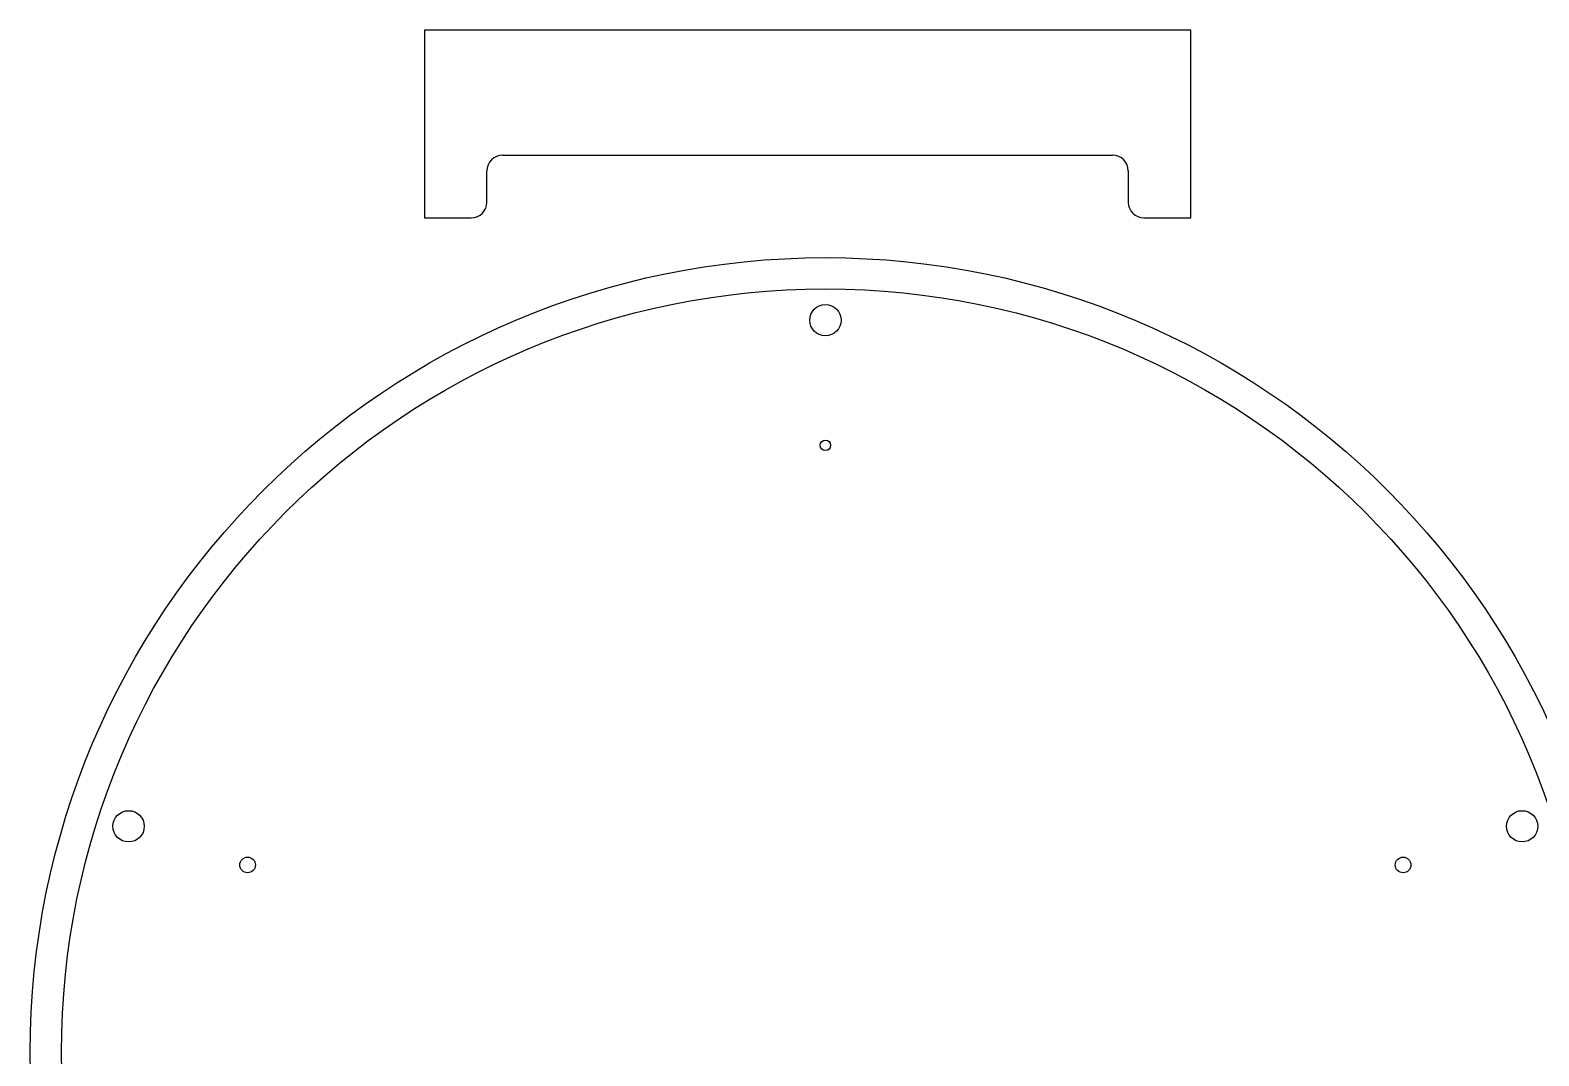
# Model space of a CAD drawing. Extents: x 3 to 696, y -399 to -1.
# Drawn here: x 3.3 to 292.6, y -200.6 to -3.8 of the extents above; entities that cross this region are included whole.
import ezdxf

# ---------------------------------------------------------------- set-up
doc = ezdxf.new("R2010")
doc.units = 0
for name, color, linetype in [('Shape076', 7, 'CONTINUOUS'), ('Shape077', 7, 'CONTINUOUS'), ('Shape078', 7, 'CONTINUOUS'), ('Shape079', 7, 'CONTINUOUS'), ('Shape080', 7, 'CONTINUOUS'), ('Shape081', 7, 'CONTINUOUS'), ('Shape082', 7, 'CONTINUOUS'), ('Shape093', 7, 'CONTINUOUS'), ('Shape094', 7, 'CONTINUOUS'), ('Shape095', 7, 'CONTINUOUS'), ('Shape096', 7, 'CONTINUOUS'), ('Shape097', 7, 'CONTINUOUS'), ('Shape098', 7, 'CONTINUOUS'), ('Shape099', 7, 'CONTINUOUS'), ('Shape101', 7, 'CONTINUOUS'), ('Shape143', 7, 'CONTINUOUS'), ('Shape144', 7, 'CONTINUOUS'), ('Shape145', 7, 'CONTINUOUS'), ('Shape146', 7, 'CONTINUOUS'), ('Shape147', 7, 'CONTINUOUS'), ('Shape148', 7, 'CONTINUOUS'), ('Shape149', 7, 'CONTINUOUS'), ('Shape150', 7, 'CONTINUOUS'), ('Shape151', 7, 'CONTINUOUS'), ('Shape152', 7, 'CONTINUOUS'), ('Shape153', 7, 'CONTINUOUS'), ('Shape154', 7, 'CONTINUOUS'), ('Shape155', 7, 'CONTINUOUS'), ('Shape156', 7, 'CONTINUOUS'), ('Shape157', 7, 'CONTINUOUS'), ('Shape158', 7, 'CONTINUOUS'), ('Shape159', 7, 'CONTINUOUS'), ('Shape160', 7, 'CONTINUOUS'), ('Shape161', 7, 'CONTINUOUS'), ('Shape162', 7, 'CONTINUOUS'), ('Shape163', 7, 'CONTINUOUS'), ('Shape164', 7, 'CONTINUOUS'), ('Shape165', 7, 'CONTINUOUS'), ('Shape166', 7, 'CONTINUOUS'), ('Shape167', 7, 'CONTINUOUS'), ('Shape178', 7, 'CONTINUOUS'), ('Shape179', 7, 'CONTINUOUS'), ('Shape180', 7, 'CONTINUOUS'), ('Shape181', 7, 'CONTINUOUS'), ('Shape182', 7, 'CONTINUOUS'), ('Shape183', 7, 'CONTINUOUS'), ('Shape688', 7, 'CONTINUOUS'), ('Shape689', 7, 'CONTINUOUS'), ('Shape690', 7, 'CONTINUOUS'), ('Shape691', 7, 'CONTINUOUS'), ('Shape692', 7, 'CONTINUOUS'), ('Shape693', 7, 'CONTINUOUS'), ('Shape694', 7, 'CONTINUOUS'), ('Shape695', 7, 'CONTINUOUS'), ('Shape696', 7, 'CONTINUOUS'), ('Shape697', 7, 'CONTINUOUS'), ('Shape698', 7, 'CONTINUOUS'), ('Shape699', 7, 'CONTINUOUS'), ('Shape700', 7, 'CONTINUOUS'), ('Shape701', 7, 'CONTINUOUS'), ('Shape702', 7, 'CONTINUOUS'), ('Shape703', 7, 'CONTINUOUS'), ('Shape704', 7, 'CONTINUOUS'), ('Shape705', 7, 'CONTINUOUS'), ('Shape706', 7, 'CONTINUOUS'), ('Shape707', 7, 'CONTINUOUS'), ('Shape708', 7, 'CONTINUOUS'), ('Shape709', 7, 'CONTINUOUS'), ('Shape710', 7, 'CONTINUOUS'), ('Shape711', 7, 'CONTINUOUS'), ('Shape712', 7, 'CONTINUOUS'), ('Shape713', 7, 'CONTINUOUS'), ('Shape714', 7, 'CONTINUOUS'), ('Shape715', 7, 'CONTINUOUS'), ('Shape716', 7, 'CONTINUOUS'), ('Shape717', 7, 'CONTINUOUS'), ('Shape718', 7, 'CONTINUOUS'), ('Shape719', 7, 'CONTINUOUS'), ('Shape720', 7, 'CONTINUOUS'), ('Shape721', 7, 'CONTINUOUS'), ('Shape722', 7, 'CONTINUOUS'), ('Shape723', 7, 'CONTINUOUS'), ('Shape724', 7, 'CONTINUOUS'), ('Shape725', 7, 'CONTINUOUS'), ('Shape726', 7, 'CONTINUOUS'), ('Shape727', 7, 'CONTINUOUS'), ('Shape728', 7, 'CONTINUOUS'), ('Shape729', 7, 'CONTINUOUS'), ('Shape730', 7, 'CONTINUOUS'), ('Shape731', 7, 'CONTINUOUS'), ('Shape732', 7, 'CONTINUOUS'), ('Shape733', 7, 'CONTINUOUS'), ('Shape734', 7, 'CONTINUOUS'), ('Shape735', 7, 'CONTINUOUS'), ('Shape736', 7, 'CONTINUOUS'), ('Shape737', 7, 'CONTINUOUS'), ('Shape738', 7, 'CONTINUOUS'), ('Shape739', 7, 'CONTINUOUS'), ('Shape740', 7, 'CONTINUOUS'), ('Shape741', 7, 'CONTINUOUS'), ('Shape742', 7, 'CONTINUOUS'), ('Shape743', 7, 'CONTINUOUS'), ('Shape744', 7, 'CONTINUOUS'), ('Shape745', 7, 'CONTINUOUS'), ('Shape746', 7, 'CONTINUOUS'), ('Shape747', 7, 'CONTINUOUS'), ('Shape748', 7, 'CONTINUOUS'), ('Shape749', 7, 'CONTINUOUS'), ('Shape750', 7, 'CONTINUOUS'), ('Shape751', 7, 'CONTINUOUS'), ('Shape752', 7, 'CONTINUOUS'), ('Shape753', 7, 'CONTINUOUS'), ('Shape754', 7, 'CONTINUOUS'), ('Shape755', 7, 'CONTINUOUS'), ('Shape756', 7, 'CONTINUOUS'), ('Shape757', 7, 'CONTINUOUS'), ('Shape758', 7, 'CONTINUOUS'), ('Shape759', 7, 'CONTINUOUS')]:
    doc.layers.add(name, color=color, linetype=linetype)

msp = doc.modelspace()

# ---------------------------------------------------------------- linework, layer by layer
at = {"layer": 'Shape076'}
msp.add_circle((155.775, -199.971), 152.5, dxfattribs=at)
at = {"layer": 'Shape077'}
msp.add_circle((155.775, -199.971), 152.5, dxfattribs=at)
at = {"layer": 'Shape078'}
msp.add_circle((155.775, -199.971), 152.5, dxfattribs=at)
at = {"layer": 'Shape079'}
msp.add_circle((155.775, -199.971), 146.5, dxfattribs=at)
at = {"layer": 'Shape080'}
msp.add_circle((155.775, -199.971), 152.5, dxfattribs=at)
at = {"layer": 'Shape081'}
msp.add_circle((155.775, -199.971), 146.5, dxfattribs=at)
at = {"layer": 'Shape082'}
msp.add_circle((155.775, -199.971), 146.5, dxfattribs=at)
at = {"layer": 'Shape093'}
msp.add_circle((44.9767, -163.971), 1.5, dxfattribs=at)
at = {"layer": 'Shape094'}
msp.add_circle((22.1514, -156.554), 3, dxfattribs=at)
at = {"layer": 'Shape095'}
msp.add_circle((266.573, -163.971), 1.5, dxfattribs=at)
at = {"layer": 'Shape096'}
msp.add_circle((289.398, -156.554), 3, dxfattribs=at)
at = {"layer": 'Shape097'}
msp.add_circle((155.775, -83.471), 1, dxfattribs=at)
at = {"layer": 'Shape098'}
msp.add_circle((155.775, -59.471), 3, dxfattribs=at)
at = {"layer": 'Shape099'}
msp.add_circle((155.775, -199.971), 146.5, dxfattribs=at)
at = {"layer": 'Shape101'}
msp.add_circle((155.775, -199.971), 146.5, dxfattribs=at)
at = {"layer": 'Shape143'}
msp.add_circle((44.9767, -163.971), 1.5, dxfattribs=at)
at = {"layer": 'Shape144'}
msp.add_line((46.4767, -163.971, 12), (46.4767, -163.971), dxfattribs=at)
at = {"layer": 'Shape145'}
msp.add_circle((44.9767, -163.971), 1.5, dxfattribs=at)
at = {"layer": 'Shape146'}
msp.add_line((46.4767, -163.971, 12), (46.4767, -163.971), dxfattribs=at)
at = {"layer": 'Shape147'}
msp.add_circle((22.1514, -156.554), 3, dxfattribs=at)
at = {"layer": 'Shape148'}
msp.add_line((25.1514, -156.554, 12), (25.1514, -156.554), dxfattribs=at)
at = {"layer": 'Shape149'}
msp.add_circle((22.1514, -156.554), 3, dxfattribs=at)
at = {"layer": 'Shape150'}
msp.add_line((25.1514, -156.554, 12), (25.1514, -156.554), dxfattribs=at)
at = {"layer": 'Shape151'}
msp.add_circle((266.573, -163.971), 1.5, dxfattribs=at)
at = {"layer": 'Shape152'}
msp.add_line((268.073, -163.971, 12), (268.073, -163.971), dxfattribs=at)
at = {"layer": 'Shape153'}
msp.add_circle((266.573, -163.971), 1.5, dxfattribs=at)
at = {"layer": 'Shape154'}
msp.add_line((268.073, -163.971, 12), (268.073, -163.971), dxfattribs=at)
at = {"layer": 'Shape155'}
msp.add_circle((289.398, -156.554), 3, dxfattribs=at)
at = {"layer": 'Shape156'}
msp.add_line((292.398, -156.554, 12), (292.398, -156.554), dxfattribs=at)
at = {"layer": 'Shape157'}
msp.add_circle((289.398, -156.554), 3, dxfattribs=at)
at = {"layer": 'Shape158'}
msp.add_line((292.398, -156.554, 12), (292.398, -156.554), dxfattribs=at)
at = {"layer": 'Shape159'}
msp.add_circle((155.775, -83.471), 1, dxfattribs=at)
at = {"layer": 'Shape160'}
msp.add_line((156.775, -83.471, 12), (156.775, -83.471), dxfattribs=at)
at = {"layer": 'Shape161'}
msp.add_circle((155.775, -83.471), 1, dxfattribs=at)
at = {"layer": 'Shape162'}
msp.add_line((156.775, -83.471, 12), (156.775, -83.471), dxfattribs=at)
at = {"layer": 'Shape163'}
msp.add_circle((155.775, -59.471), 3, dxfattribs=at)
at = {"layer": 'Shape164'}
msp.add_line((158.775, -59.471, 12), (158.775, -59.471), dxfattribs=at)
at = {"layer": 'Shape165'}
msp.add_circle((155.775, -59.471), 3, dxfattribs=at)
at = {"layer": 'Shape166'}
msp.add_line((158.775, -59.471, 12), (158.775, -59.471), dxfattribs=at)
at = {"layer": 'Shape167'}
msp.add_circle((155.775, -199.971), 146.5, dxfattribs=at)
at = {"layer": 'Shape178'}
msp.add_circle((44.9767, -163.971), 1.5, dxfattribs=at)
at = {"layer": 'Shape179'}
msp.add_circle((22.1514, -156.554), 3, dxfattribs=at)
at = {"layer": 'Shape180'}
msp.add_circle((266.573, -163.971), 1.5, dxfattribs=at)
at = {"layer": 'Shape181'}
msp.add_circle((289.398, -156.554), 3, dxfattribs=at)
at = {"layer": 'Shape182'}
msp.add_circle((155.775, -83.471), 1, dxfattribs=at)
at = {"layer": 'Shape183'}
msp.add_circle((155.775, -59.471), 3, dxfattribs=at)
at = {"layer": 'Shape688'}
msp.add_line((78.8714, -39.837), (87.8714, -39.837), dxfattribs=at)
at = {"layer": 'Shape689'}
msp.add_line((87.8714, -39.837), (87.8714, -39.837, 12), dxfattribs=at)
at = {"layer": 'Shape690'}
msp.add_line((78.8714, -39.837), (78.8714, -39.837, 12), dxfattribs=at)
at = {"layer": 'Shape691'}
msp.add_line((78.8714, -39.837, 12), (87.8714, -39.837, 12), dxfattribs=at)
at = {"layer": 'Shape692'}
msp.add_line((78.8714, -39.837), (87.8714, -39.837), dxfattribs=at)
at = {"layer": 'Shape693'}
msp.add_arc((87.8714, -36.837), 3, -90, 0, dxfattribs=at)
at = {"layer": 'Shape694'}
msp.add_line((78.8714, -3.837), (78.8714, -39.837), dxfattribs=at)
at = {"layer": 'Shape695'}
msp.add_line((90.8714, -36.837), (90.8714, -30.837), dxfattribs=at)
at = {"layer": 'Shape696'}
msp.add_line((225.871, -3.837), (78.8714, -3.837), dxfattribs=at)
at = {"layer": 'Shape697'}
msp.add_arc((93.8714, -30.837), 3, 90, 180, dxfattribs=at)
at = {"layer": 'Shape698'}
msp.add_line((225.871, -39.837), (225.871, -3.837), dxfattribs=at)
at = {"layer": 'Shape699'}
msp.add_line((93.8714, -27.837), (210.871, -27.837), dxfattribs=at)
at = {"layer": 'Shape700'}
msp.add_line((216.871, -39.837), (225.871, -39.837), dxfattribs=at)
at = {"layer": 'Shape701'}
msp.add_arc((210.871, -30.837), 3, 0, 90, dxfattribs=at)
at = {"layer": 'Shape702'}
msp.add_arc((216.871, -36.837), 3, 180, -90, dxfattribs=at)
at = {"layer": 'Shape703'}
msp.add_line((213.871, -30.837), (213.871, -36.837), dxfattribs=at)
at = {"layer": 'Shape704'}
msp.add_arc((87.8714, -36.837), 3, -90, 0, dxfattribs=at)
at = {"layer": 'Shape705'}
msp.add_line((87.8714, -39.837), (87.8714, -39.837, 12), dxfattribs=at)
at = {"layer": 'Shape706'}
msp.add_line((90.8714, -36.837), (90.8714, -36.837, 12), dxfattribs=at)
at = {"layer": 'Shape707'}
msp.add_arc((87.8714, -36.837, 12), 3, -90, 0, dxfattribs=at)
at = {"layer": 'Shape708'}
msp.add_line((78.8714, -3.837), (78.8714, -3.837, 12), dxfattribs=at)
at = {"layer": 'Shape709'}
msp.add_line((78.8714, -39.837), (78.8714, -39.837, 12), dxfattribs=at)
at = {"layer": 'Shape710'}
msp.add_line((78.8714, -3.837), (78.8714, -39.837), dxfattribs=at)
at = {"layer": 'Shape711'}
msp.add_line((78.8714, -3.837, 12), (78.8714, -39.837, 12), dxfattribs=at)
at = {"layer": 'Shape712'}
msp.add_line((78.8714, -39.837, 12), (87.8714, -39.837, 12), dxfattribs=at)
at = {"layer": 'Shape713'}
msp.add_arc((87.8714, -36.837, 12), 3, -90, 0, dxfattribs=at)
at = {"layer": 'Shape714'}
msp.add_line((78.8714, -3.837, 12), (78.8714, -39.837, 12), dxfattribs=at)
at = {"layer": 'Shape715'}
msp.add_line((90.8714, -36.837, 12), (90.8714, -30.837, 12), dxfattribs=at)
at = {"layer": 'Shape716'}
msp.add_line((225.871, -3.837, 12), (78.8714, -3.837, 12), dxfattribs=at)
at = {"layer": 'Shape717'}
msp.add_arc((93.8714, -30.837, 12), 3, 90, 180, dxfattribs=at)
at = {"layer": 'Shape718'}
msp.add_line((225.871, -39.837, 12), (225.871, -3.837, 12), dxfattribs=at)
at = {"layer": 'Shape719'}
msp.add_line((93.8714, -27.837, 12), (210.871, -27.837, 12), dxfattribs=at)
at = {"layer": 'Shape720'}
msp.add_line((216.871, -39.837, 12), (225.871, -39.837, 12), dxfattribs=at)
at = {"layer": 'Shape721'}
msp.add_arc((210.871, -30.837, 12), 3, 0, 90, dxfattribs=at)
at = {"layer": 'Shape722'}
msp.add_arc((216.871, -36.837, 12), 3, 180, -90, dxfattribs=at)
at = {"layer": 'Shape723'}
msp.add_line((213.871, -30.837, 12), (213.871, -36.837, 12), dxfattribs=at)
at = {"layer": 'Shape724'}
msp.add_line((90.8714, -36.837), (90.8714, -30.837), dxfattribs=at)
at = {"layer": 'Shape725'}
msp.add_line((90.8714, -36.837), (90.8714, -36.837, 12), dxfattribs=at)
at = {"layer": 'Shape726'}
msp.add_line((90.8714, -30.837), (90.8714, -30.837, 12), dxfattribs=at)
at = {"layer": 'Shape727'}
msp.add_line((90.8714, -36.837, 12), (90.8714, -30.837, 12), dxfattribs=at)
at = {"layer": 'Shape728'}
msp.add_line((225.871, -3.837), (225.871, -3.837, 12), dxfattribs=at)
at = {"layer": 'Shape729'}
msp.add_line((78.8714, -3.837), (78.8714, -3.837, 12), dxfattribs=at)
at = {"layer": 'Shape730'}
msp.add_line((225.871, -3.837), (78.8714, -3.837), dxfattribs=at)
at = {"layer": 'Shape731'}
msp.add_line((225.871, -3.837, 12), (78.8714, -3.837, 12), dxfattribs=at)
at = {"layer": 'Shape732'}
msp.add_arc((93.8714, -30.837), 3, 90, 180, dxfattribs=at)
at = {"layer": 'Shape733'}
msp.add_line((90.8714, -30.837), (90.8714, -30.837, 12), dxfattribs=at)
at = {"layer": 'Shape734'}
msp.add_line((93.8714, -27.837), (93.8714, -27.837, 12), dxfattribs=at)
at = {"layer": 'Shape735'}
msp.add_arc((93.8714, -30.837, 12), 3, 90, 180, dxfattribs=at)
at = {"layer": 'Shape736'}
msp.add_line((225.871, -39.837), (225.871, -39.837, 12), dxfattribs=at)
at = {"layer": 'Shape737'}
msp.add_line((225.871, -3.837), (225.871, -3.837, 12), dxfattribs=at)
at = {"layer": 'Shape738'}
msp.add_line((225.871, -39.837), (225.871, -3.837), dxfattribs=at)
at = {"layer": 'Shape739'}
msp.add_line((225.871, -39.837, 12), (225.871, -3.837, 12), dxfattribs=at)
at = {"layer": 'Shape740'}
msp.add_line((93.8714, -27.837), (210.871, -27.837), dxfattribs=at)
at = {"layer": 'Shape741'}
msp.add_line((93.8714, -27.837), (93.8714, -27.837, 12), dxfattribs=at)
at = {"layer": 'Shape742'}
msp.add_line((210.871, -27.837), (210.871, -27.837, 12), dxfattribs=at)
at = {"layer": 'Shape743'}
msp.add_line((93.8714, -27.837, 12), (210.871, -27.837, 12), dxfattribs=at)
at = {"layer": 'Shape744'}
msp.add_line((216.871, -39.837), (225.871, -39.837), dxfattribs=at)
at = {"layer": 'Shape745'}
msp.add_line((216.871, -39.837), (216.871, -39.837, 12), dxfattribs=at)
at = {"layer": 'Shape746'}
msp.add_line((225.871, -39.837), (225.871, -39.837, 12), dxfattribs=at)
at = {"layer": 'Shape747'}
msp.add_line((216.871, -39.837, 12), (225.871, -39.837, 12), dxfattribs=at)
at = {"layer": 'Shape748'}
msp.add_arc((210.871, -30.837), 3, 0, 90, dxfattribs=at)
at = {"layer": 'Shape749'}
msp.add_line((210.871, -27.837), (210.871, -27.837, 12), dxfattribs=at)
at = {"layer": 'Shape750'}
msp.add_line((213.871, -30.837), (213.871, -30.837, 12), dxfattribs=at)
at = {"layer": 'Shape751'}
msp.add_arc((210.871, -30.837, 12), 3, 0, 90, dxfattribs=at)
at = {"layer": 'Shape752'}
msp.add_arc((216.871, -36.837), 3, 180, -90, dxfattribs=at)
at = {"layer": 'Shape753'}
msp.add_line((213.871, -36.837), (213.871, -36.837, 12), dxfattribs=at)
at = {"layer": 'Shape754'}
msp.add_line((216.871, -39.837), (216.871, -39.837, 12), dxfattribs=at)
at = {"layer": 'Shape755'}
msp.add_arc((216.871, -36.837, 12), 3, 180, -90, dxfattribs=at)
at = {"layer": 'Shape756'}
msp.add_line((213.871, -30.837), (213.871, -36.837), dxfattribs=at)
at = {"layer": 'Shape757'}
msp.add_line((213.871, -30.837), (213.871, -30.837, 12), dxfattribs=at)
at = {"layer": 'Shape758'}
msp.add_line((213.871, -36.837), (213.871, -36.837, 12), dxfattribs=at)
at = {"layer": 'Shape759'}
msp.add_line((213.871, -30.837, 12), (213.871, -36.837, 12), dxfattribs=at)

doc.saveas('drawing.dxf')
